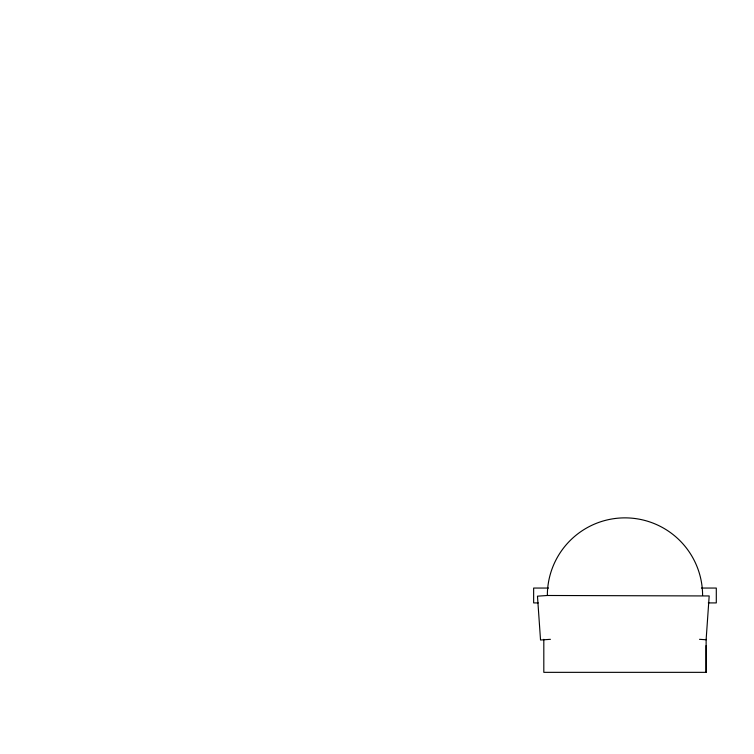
<?xml version="1.0" encoding="UTF-8"?>
<svg xmlns="http://www.w3.org/2000/svg" width="754" height="754" viewBox="0 0 754 754"><rect width="100%" height="100%" fill="white"/><g stroke="black" fill="none" stroke-linecap="round" stroke-linejoin="round"><path stroke-width="1.13" d="M699.524 639.317L706.121 639.769L709.184 595.952L547.347 595.49L537.47 596.178L540.533 640.005L550.42 639.317M548.507 588.054L533.644 588.054L533.644 602.917L538.215 602.917M701.437 588.054L716.3 588.054L716.3 602.917L708.298 602.917M706.13 639.317L706.13 672.342L543.813 672.342L543.813 639.317M706.121 645.584L706.13 672.342M547.347 595.49A77.624 77.624 0 0 1 624.972 517.866A77.624 77.624 0 0 1 702.596 595.49"/></g></svg>
